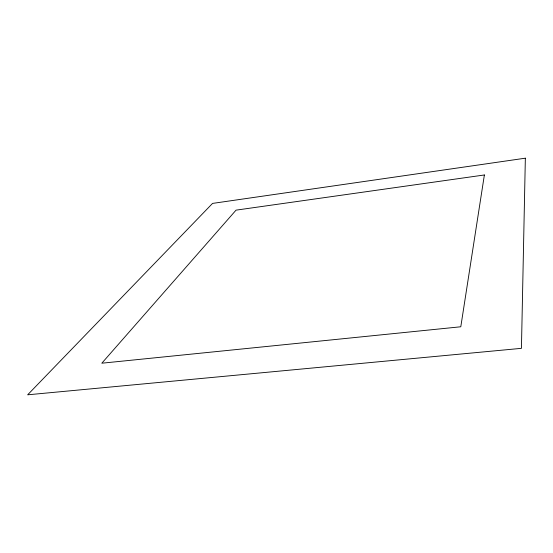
<?xml version="1.0" encoding="UTF-8"?>
<svg xmlns="http://www.w3.org/2000/svg" width="553" height="553" viewBox="0 0 553 553"><rect width="100%" height="100%" fill="white"/><g stroke="black" fill="none" stroke-linecap="round" stroke-linejoin="round"><path stroke-width="0.83" d="M525.35 158.186L521.438 348.335L27.65 394.814L212.552 203.407L525.35 158.186M484.38 174.969L460.794 326.775L101.814 363.21L236.041 210.147L484.38 174.969"/></g></svg>
